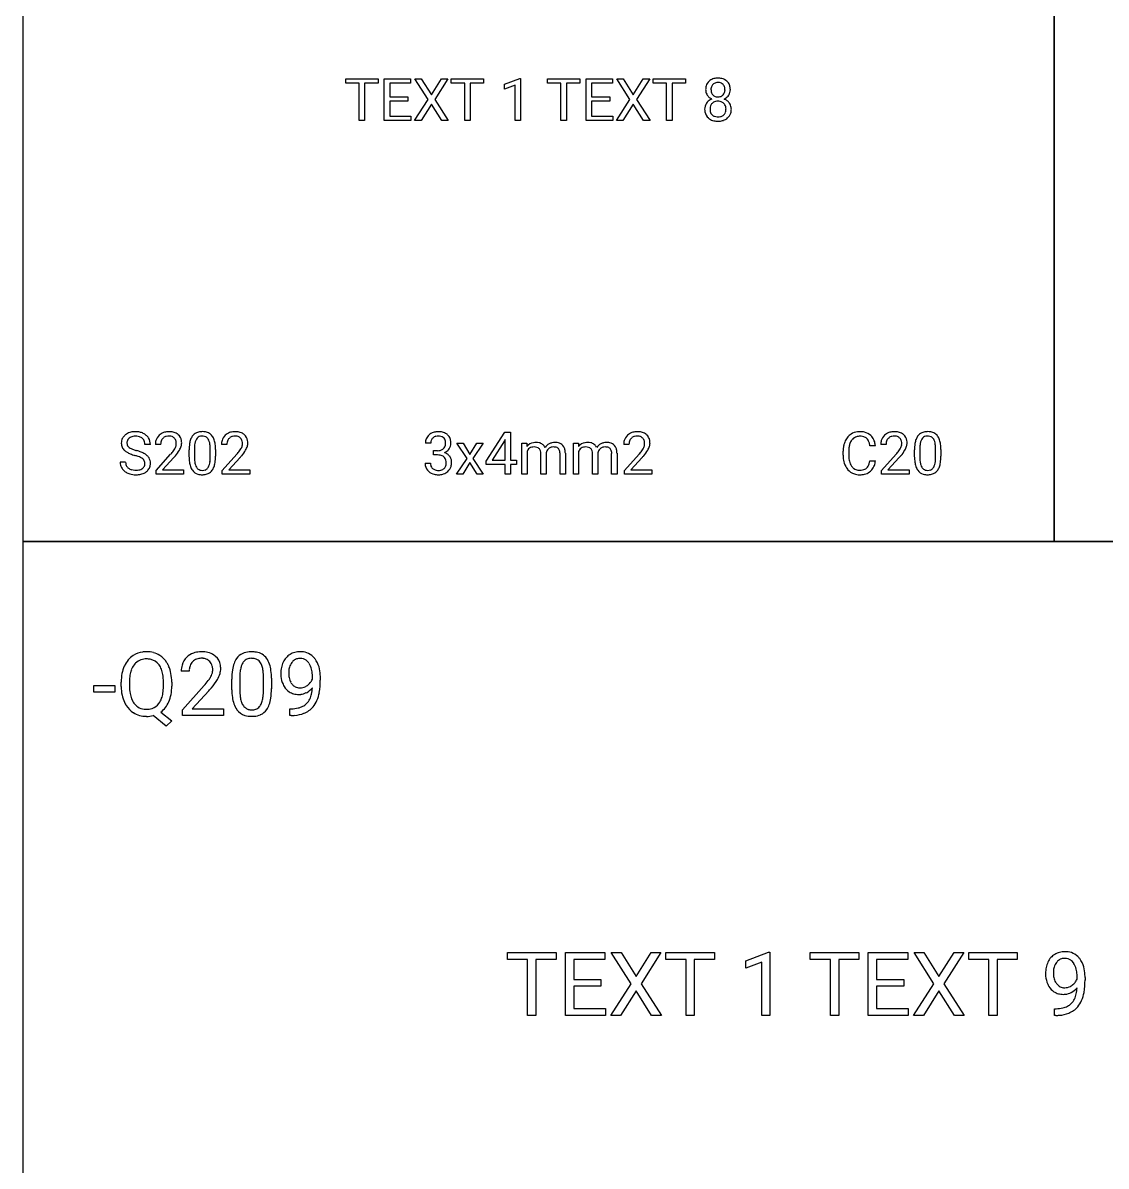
# Model space of a CAD drawing. Header units: metres. Extents: x 0 to 1062, y -1350 to 150.
# Drawn here: x 0 to 183.8, y -1156 to -962 of the extents above; entities that cross this region are included whole.
import ezdxf

# ---------------------------------------------------------------- set-up
doc = ezdxf.new("R2010")
doc.units = ezdxf.units.M

msp = doc.modelspace()

# ---------------------------------------------------------------- linework, layer by layer
for p, q in [((0, -900), (0, -1050)), ((175, -1050), (175, -900)), ((175, -900), (175, -1050)), ((54.78, -972.22), (54.78, -971.45)), ((54.78, -971.45), (60.27, -971.45)), ((60.27, -971.45), (60.27, -972.22)), ((61.33, -978.55), (61.33, -971.45)), ((61.33, -971.45), (65.8, -971.45)), ((65.8, -971.45), (65.8, -972.22)), ((68.77, -974.97), (66.52, -971.45)), ((66.52, -971.45), (67.62, -971.45)), ((67.62, -971.45), (69.33, -974.17)), ((69.33, -974.17), (71.04, -971.45)), ((72.14, -971.45), (69.89, -974.97)), ((71.04, -971.45), (72.14, -971.45)), ((72.7, -972.22), (72.7, -971.45)), ((72.7, -971.45), (78.19, -971.45)), ((78.19, -971.45), (78.19, -972.22)), ((81.73, -972.38), (84.32, -971.41)), ((84.32, -971.41), (84.46, -971.41)), ((84.46, -971.41), (84.46, -978.55)), ((89.03, -972.22), (89.03, -971.45)), ((89.03, -971.45), (94.53, -971.45)), ((94.53, -971.45), (94.53, -972.22)), ((95.59, -978.55), (95.59, -971.45)), ((95.59, -971.45), (100.05, -971.45)), ((100.05, -971.45), (100.05, -972.22)), ((103.03, -974.97), (100.78, -971.45)), ((100.78, -971.45), (101.87, -971.45)), ((101.87, -971.45), (103.59, -974.17)), ((103.59, -974.17), (105.29, -971.45)), ((106.4, -971.45), (104.15, -974.97)), ((105.29, -971.45), (106.4, -971.45)), ((106.95, -972.22), (106.95, -971.45)), ((106.95, -971.45), (112.45, -971.45)), ((112.45, -971.45), (112.45, -972.22)), ((57.06, -972.22), (54.78, -972.22)), ((57.06, -978.55), (57.06, -972.22)), ((60.27, -972.22), (57.99, -972.22)), ((57.99, -972.22), (57.99, -978.55)), ((65.8, -972.22), (62.27, -972.22)), ((62.27, -972.22), (62.27, -974.5)), ((74.98, -972.22), (72.7, -972.22)), ((74.98, -978.55), (74.98, -972.22)), ((78.19, -972.22), (75.91, -972.22)), ((75.91, -972.22), (75.91, -978.55)), ((81.73, -973.2), (81.73, -972.38)), ((83.55, -972.53), (81.73, -973.2)), ((83.55, -978.55), (83.55, -972.53)), ((91.31, -972.22), (89.03, -972.22)), ((91.31, -978.55), (91.31, -972.22)), ((94.53, -972.22), (92.25, -972.22)), ((92.25, -972.22), (92.25, -978.55)), ((100.05, -972.22), (96.52, -972.22)), ((96.52, -972.22), (96.52, -974.5)), ((109.23, -972.22), (106.95, -972.22)), ((109.23, -978.55), (109.23, -972.22)), ((112.45, -972.22), (110.17, -972.22)), ((110.17, -972.22), (110.17, -978.55)), ((62.27, -974.5), (65.35, -974.5)), ((65.35, -975.27), (62.27, -975.27)), ((62.27, -975.27), (62.27, -977.79)), ((65.35, -974.5), (65.35, -975.27)), ((66.46, -978.55), (68.77, -974.97)), ((69.33, -975.78), (67.57, -978.55)), ((71.08, -978.55), (69.33, -975.78)), ((69.89, -974.97), (72.19, -978.55)), ((96.52, -974.5), (99.6, -974.5)), ((99.6, -975.27), (96.52, -975.27)), ((96.52, -975.27), (96.52, -977.79)), ((99.6, -974.5), (99.6, -975.27)), ((100.72, -978.55), (103.03, -974.97)), ((103.59, -975.78), (101.83, -978.55)), ((105.34, -978.55), (103.59, -975.78)), ((104.15, -974.97), (106.45, -978.55)), ((62.27, -977.79), (65.84, -977.79)), ((65.84, -977.79), (65.84, -978.55)), ((96.52, -977.79), (100.1, -977.79)), ((100.1, -977.79), (100.1, -978.55)), ((57.99, -978.55), (57.06, -978.55)), ((65.84, -978.55), (61.33, -978.55)), ((67.57, -978.55), (66.46, -978.55)), ((72.19, -978.55), (71.08, -978.55)), ((75.91, -978.55), (74.98, -978.55)), ((84.46, -978.55), (83.55, -978.55)), ((92.25, -978.55), (91.31, -978.55)), ((100.1, -978.55), (95.59, -978.55)), ((101.83, -978.55), (100.72, -978.55)), ((106.45, -978.55), (105.34, -978.55)), ((110.17, -978.55), (109.23, -978.55)), ((78.62, -1036.37), (81.8, -1031.45)), ((81.8, -1031.45), (82.76, -1031.45)), ((82.76, -1031.45), (82.76, -1036.17)), ((21.64, -1033.5), (20.7, -1033.5)), ((23.39, -1033.54), (22.49, -1033.54)), ((34.62, -1033.54), (33.72, -1033.54)), ((69.21, -1033.31), (68.31, -1033.31)), ((75.39, -1035.88), (73.66, -1033.27)), ((73.66, -1033.27), (74.7, -1033.27)), ((74.7, -1033.27), (75.86, -1035.2)), ((75.86, -1035.2), (77.03, -1033.27)), ((78.09, -1033.27), (76.36, -1035.88)), ((77.03, -1033.27), (78.09, -1033.27)), ((81.75, -1032.88), (79.64, -1036.17)), ((81.86, -1032.68), (81.75, -1032.88)), ((81.86, -1036.17), (81.86, -1032.68)), ((84.65, -1038.55), (84.65, -1033.27)), ((84.65, -1033.27), (85.51, -1033.27)), ((85.51, -1033.27), (85.53, -1033.86)), ((93.42, -1038.55), (93.42, -1033.27)), ((93.42, -1033.27), (94.27, -1033.27)), ((94.27, -1033.27), (94.3, -1033.86)), ((102.86, -1033.54), (101.96, -1033.54)), ((144.68, -1033.73), (143.74, -1033.73)), ((146.49, -1033.54), (145.59, -1033.54)), ((22.62, -1037.91), (25.08, -1035.17)), ((25.62, -1035.75), (23.71, -1037.82)), ((28.21, -1035.64), (28.21, -1034.44)), ((29.11, -1034.22), (29.11, -1035.66)), ((31.79, -1035.77), (31.79, -1034.29)), ((32.7, -1034.35), (32.7, -1035.52)), ((33.85, -1037.91), (36.31, -1035.17)), ((36.85, -1035.75), (34.94, -1037.82)), ((69.69, -1034.56), (70.37, -1034.56)), ((69.69, -1035.3), (69.69, -1034.56)), ((70.37, -1035.3), (69.69, -1035.3)), ((73.6, -1038.55), (75.39, -1035.88)), ((76.36, -1035.88), (78.14, -1038.55)), ((85.56, -1034.7), (85.56, -1038.55)), ((87.9, -1038.55), (87.9, -1035.09)), ((88.81, -1035.05), (88.81, -1038.55)), ((91.16, -1038.55), (91.16, -1035.07)), ((92.06, -1035.01), (92.06, -1038.55)), ((94.32, -1034.7), (94.32, -1038.55)), ((96.67, -1038.55), (96.67, -1035.09)), ((97.57, -1035.05), (97.57, -1038.55)), ((99.92, -1038.55), (99.92, -1035.07)), ((100.83, -1035.01), (100.83, -1038.55)), ((102.09, -1037.91), (104.56, -1035.17)), ((105.09, -1035.75), (103.18, -1037.82)), ((139.2, -1035.33), (139.2, -1034.65)), ((140.15, -1034.67), (140.15, -1035.36)), ((145.72, -1037.91), (148.18, -1035.17)), ((148.72, -1035.75), (146.81, -1037.82)), ((151.31, -1035.64), (151.31, -1034.44)), ((152.21, -1034.22), (152.21, -1035.66)), ((154.89, -1035.77), (154.89, -1034.29)), ((155.8, -1034.35), (155.8, -1035.52)), ((16.49, -1036.49), (17.43, -1036.49)), ((22.62, -1038.55), (22.62, -1037.91)), ((23.71, -1037.82), (27.28, -1037.82)), ((27.28, -1037.82), (27.28, -1038.55)), ((33.85, -1038.55), (33.85, -1037.91)), ((34.94, -1037.82), (38.51, -1037.82)), ((38.51, -1037.82), (38.51, -1038.55)), ((68.25, -1036.68), (69.16, -1036.68)), ((75.87, -1036.58), (74.65, -1038.55)), ((77.09, -1038.55), (75.87, -1036.58)), ((78.62, -1036.9), (78.62, -1036.37)), ((81.86, -1036.9), (78.62, -1036.9)), ((79.64, -1036.17), (81.86, -1036.17)), ((81.86, -1038.55), (81.86, -1036.9)), ((82.76, -1036.17), (83.75, -1036.17)), ((83.75, -1036.9), (82.76, -1036.9)), ((82.76, -1036.9), (82.76, -1038.55)), ((83.75, -1036.17), (83.75, -1036.9)), ((102.09, -1038.55), (102.09, -1037.91)), ((103.18, -1037.82), (106.75, -1037.82)), ((106.75, -1037.82), (106.75, -1038.55)), ((143.74, -1036.3), (144.68, -1036.3)), ((145.72, -1038.55), (145.72, -1037.91)), ((146.81, -1037.82), (150.38, -1037.82)), ((150.38, -1037.82), (150.38, -1038.55)), ((27.28, -1038.55), (22.62, -1038.55)), ((38.51, -1038.55), (33.85, -1038.55)), ((74.65, -1038.55), (73.6, -1038.55)), ((78.14, -1038.55), (77.09, -1038.55)), ((82.76, -1038.55), (81.86, -1038.55)), ((85.56, -1038.55), (84.65, -1038.55)), ((88.81, -1038.55), (87.9, -1038.55)), ((92.06, -1038.55), (91.16, -1038.55)), ((94.32, -1038.55), (93.42, -1038.55)), ((97.57, -1038.55), (96.67, -1038.55)), ((100.83, -1038.55), (99.92, -1038.55)), ((106.75, -1038.55), (102.09, -1038.55)), ((150.38, -1038.55), (145.72, -1038.55)), ((0, -1050), (175, -1050)), ((262.5, -1050), (0, -1050)), ((0, -1050), (0, -1200)), ((175, -1050), (437.5, -1050)), ((28.23, -1071.98), (26.88, -1071.98)), ((49.13, -1073.37), (49.13, -1072.82)), ((12.02, -1075.53), (12.02, -1074.42)), ((12.02, -1074.42), (15.59, -1074.42)), ((15.59, -1074.42), (15.59, -1075.53)), ((16.68, -1074.61), (16.68, -1073.84)), ((18.09, -1073.73), (18.09, -1074.52)), ((23.86, -1074.62), (23.86, -1073.83)), ((25.27, -1073.84), (25.27, -1074.52)), ((27.08, -1078.53), (30.77, -1074.43)), ((35.46, -1075.14), (35.46, -1073.33)), ((36.82, -1073), (36.82, -1075.17)), ((40.84, -1075.32), (40.84, -1073.1)), ((42.19, -1073.2), (42.19, -1074.96)), ((50.48, -1073.1), (50.48, -1073.5)), ((15.59, -1075.53), (12.02, -1075.53)), ((31.57, -1075.3), (28.72, -1078.4)), ((27.08, -1079.5), (27.08, -1078.53)), ((28.72, -1078.4), (34.07, -1078.4)), ((34.07, -1078.4), (34.07, -1079.5)), ((45.28, -1079.51), (45.28, -1078.37)), ((45.28, -1078.37), (45.56, -1078.37)), ((24.34, -1081.31), (22.09, -1079.52)), ((23.4, -1078.93), (25.3, -1080.42)), ((25.3, -1080.42), (24.34, -1081.31)), ((34.07, -1079.5), (27.08, -1079.5)), ((45.54, -1079.51), (45.28, -1079.51)), ((82.24, -1120.89), (82.24, -1119.74)), ((82.24, -1119.74), (90.49, -1119.74)), ((85.66, -1120.89), (82.24, -1120.89)), ((85.66, -1130.4), (85.66, -1120.89)), ((90.49, -1120.89), (87.06, -1120.89)), ((87.06, -1120.89), (87.06, -1130.4)), ((90.49, -1119.74), (90.49, -1120.89)), ((92.07, -1130.4), (92.07, -1119.74)), ((92.07, -1119.74), (98.77, -1119.74)), ((98.77, -1120.89), (93.48, -1120.89)), ((93.48, -1120.89), (93.48, -1124.32)), ((98.77, -1119.74), (98.77, -1120.89)), ((103.23, -1125.03), (99.86, -1119.74)), ((99.86, -1119.74), (101.51, -1119.74)), ((101.51, -1119.74), (104.08, -1123.82)), ((104.08, -1123.82), (106.63, -1119.74)), ((108.29, -1119.74), (104.92, -1125.03)), ((106.63, -1119.74), (108.29, -1119.74)), ((109.12, -1120.89), (109.12, -1119.74)), ((109.12, -1119.74), (117.37, -1119.74)), ((112.54, -1120.89), (109.12, -1120.89)), ((112.54, -1130.4), (112.54, -1120.89)), ((117.37, -1120.89), (113.94, -1120.89)), ((113.94, -1120.89), (113.94, -1130.4)), ((117.37, -1119.74), (117.37, -1120.89)), ((122.67, -1121.14), (126.55, -1119.69)), ((122.67, -1122.37), (122.67, -1121.14)), ((125.41, -1121.37), (122.67, -1122.37)), ((125.41, -1130.4), (125.41, -1121.37)), ((126.55, -1119.69), (126.77, -1119.69)), ((126.77, -1119.69), (126.77, -1130.4)), ((133.63, -1120.89), (133.63, -1119.74)), ((133.63, -1119.74), (141.88, -1119.74)), ((137.05, -1120.89), (133.63, -1120.89)), ((137.05, -1130.4), (137.05, -1120.89)), ((141.88, -1120.89), (138.45, -1120.89)), ((138.45, -1120.89), (138.45, -1130.4)), ((141.88, -1119.74), (141.88, -1120.89)), ((143.46, -1130.4), (143.46, -1119.74)), ((143.46, -1119.74), (150.16, -1119.74)), ((150.16, -1120.89), (144.87, -1120.89)), ((144.87, -1120.89), (144.87, -1124.32)), ((150.16, -1119.74), (150.16, -1120.89)), ((154.62, -1125.03), (151.24, -1119.74)), ((151.24, -1119.74), (152.89, -1119.74)), ((152.89, -1119.74), (155.46, -1123.82)), ((155.46, -1123.82), (158.02, -1119.74)), ((159.68, -1119.74), (156.31, -1125.03)), ((158.02, -1119.74), (159.68, -1119.74)), ((160.51, -1120.89), (160.51, -1119.74)), ((160.51, -1119.74), (168.76, -1119.74)), ((163.93, -1120.89), (160.51, -1120.89)), ((163.93, -1130.4), (163.93, -1120.89)), ((168.76, -1120.89), (165.33, -1120.89)), ((165.33, -1120.89), (165.33, -1130.4)), ((168.76, -1119.74), (168.76, -1120.89)), ((93.48, -1124.32), (98.1, -1124.32)), ((98.1, -1124.32), (98.1, -1125.47)), ((99.78, -1130.4), (103.23, -1125.03)), ((104.92, -1125.03), (108.37, -1130.4)), ((144.87, -1124.32), (149.49, -1124.32)), ((149.49, -1124.32), (149.49, -1125.47)), ((151.16, -1130.4), (154.62, -1125.03)), ((156.31, -1125.03), (159.76, -1130.4)), ((178.9, -1124.26), (178.9, -1123.72)), ((180.26, -1124), (180.26, -1124.4)), ((98.1, -1125.47), (93.48, -1125.47)), ((93.48, -1125.47), (93.48, -1129.25)), ((104.08, -1126.24), (101.44, -1130.4)), ((106.7, -1130.4), (104.08, -1126.24)), ((149.49, -1125.47), (144.87, -1125.47)), ((144.87, -1125.47), (144.87, -1129.25)), ((155.46, -1126.24), (152.83, -1130.4)), ((158.09, -1130.4), (155.46, -1126.24)), ((87.06, -1130.4), (85.66, -1130.4)), ((98.85, -1130.4), (92.07, -1130.4)), ((93.48, -1129.25), (98.85, -1129.25)), ((98.85, -1129.25), (98.85, -1130.4)), ((101.44, -1130.4), (99.78, -1130.4)), ((108.37, -1130.4), (106.7, -1130.4)), ((113.94, -1130.4), (112.54, -1130.4)), ((126.77, -1130.4), (125.41, -1130.4)), ((138.45, -1130.4), (137.05, -1130.4)), ((150.23, -1130.4), (143.46, -1130.4)), ((144.87, -1129.25), (150.23, -1129.25)), ((150.23, -1129.25), (150.23, -1130.4)), ((152.83, -1130.4), (151.16, -1130.4)), ((159.76, -1130.4), (158.09, -1130.4)), ((165.33, -1130.4), (163.93, -1130.4)), ((175.05, -1130.41), (175.05, -1129.27)), ((175.05, -1129.27), (175.33, -1129.27)), ((175.31, -1130.41), (175.05, -1130.41))]:
    msp.add_line(p, q)
for centre, radius, start, end in [((117.59, -973.13), 1.7, 132.2456, 164.5091), ((117.73, -973.28), 1.9, 108.8611, 132.4173), ((117.89, -973.78), 2.43, 93.7702, 108.744), ((117.96, -974.48), 3.14, 89.9506, 94.1551), ((117.98, -974.07), 2.72, 76.5948, 90.4404), ((118.17, -973.32), 1.95, 47.8368, 76.7776), ((118.35, -973.13), 1.69, 22.0412, 47.9277), ((118.13, -973.28), 2.26, 164.6187, 180.5293), ((117.76, -973.3), 1.89, 179.9083, 187.7108), ((117.51, -973.34), 1.63, -172.4543, -146.5511), ((118.57, -973.31), 1.8, 175.6672, 180.0554), ((118.26, -973.33), 1.48, 179.5411, 194.2595), ((118.14, -973.27), 1.37, 160.266, 176.1052), ((117.89, -973.42), 1.11, -165.7641, -135.8223), ((117.85, -973.17), 1.06, 135.0044, 160.0998), ((117.87, -973.18), 1.08, 104.7942, 135.1499), ((117.95, -973.5), 1.41, 89.5353, 104.7191), ((117.97, -973.48), 1.39, 79.9357, 90.198), ((118.02, -973.21), 1.11, 44.1669, 80.1737), ((118.02, -973.23), 1.13, 14.835, 44.7757), ((118.05, -973.43), 1.09, -44.2661, -20.183), ((117.83, -973.35), 1.32, -19.9437, -4.0681), ((117.71, -973.3), 1.44, -0.4472, 14.7229), ((117.47, -973.32), 1.69, -4.4454, 0.0517), ((118.45, -973.35), 1.6, -34.1918, -16.5208), ((118.05, -973.23), 2, 4.3629, 21.6606), ((118.3, -973.31), 1.76, -16.2341, 0.344), ((117.47, -973.3), 2.59, -0.0599, 4.7919), ((117.51, -976.62), 1.81, 145.6796, 180.626), ((117.59, -976.66), 1.9, 120.4289, 145.7869), ((117.65, -973.25), 1.8, -146.6751, -130.9799), ((117.76, -973.11), 1.98, -130.7825, -116.0625), ((117.78, -976.96), 2.25, 113.1666, 120.6787), ((117.83, -976.49), 1.21, 135.0402, 159.44), ((117.83, -976.49), 1.21, 104.508, 135.2358), ((117.85, -973.46), 1.05, -136.0171, -110.9789), ((117.92, -973.26), 1.27, -110.6879, -94.1783), ((117.94, -976.9), 1.63, 89.5157, 104.5248), ((117.96, -972.89), 1.63, -94.5868, -89.9442), ((117.96, -977.12), 1.85, 85.4307, 90.0525), ((117.98, -973.1), 1.43, -90.4969, -75.2402), ((118, -976.73), 1.46, 69.5533, 85.8025), ((118.07, -973.46), 1.06, -75.2254, -44.0598), ((118.07, -976.52), 1.24, 45.0008, 69.2618), ((118.08, -976.52), 1.23, 15.2119, 45.4524), ((118.08, -972.98), 2.14, -63.9762, -56.9832), ((118.16, -976.92), 2.19, 51.8716, 67.0503), ((118.24, -973.2), 1.86, -57.1554, -34.0896), ((118.31, -976.72), 1.95, 35.2355, 51.6538), ((118.49, -976.6), 1.73, 8.2707, 35.535), ((118.07, -976.65), 2.37, 179.7613, 190.3598), ((117.5, -976.77), 1.78, -170.0931, -131.2808), ((118.06, -976.57), 1.45, 159.708, 175.8648), ((118.46, -976.61), 1.85, 175.4804, 180.0531), ((118.24, -976.63), 1.63, 179.4727, 194.3057), ((117.75, -976.76), 1.13, -165.8786, -134.144), ((117.76, -976.74), 1.15, -133.786, -108.6435), ((117.91, -976.3), 1.61, -108.6346, -93.5767), ((118.12, -976.66), 1.24, -76.7857, -54.3356), ((118.17, -976.75), 1.13, -53.9016, -45.9701), ((118.18, -976.76), 1.12, -46.0663, -20.6058), ((117.91, -976.66), 1.41, -20.3722, -4.0391), ((117.77, -976.6), 1.56, -0.4519, 15.0356), ((117.47, -976.62), 1.85, -4.4797, 0.0572), ((118.45, -976.78), 1.75, -49.1495, -16.4326), ((118, -976.66), 2.23, -16.1308, 0.5345), ((118.29, -976.63), 1.94, -0.0949, 8.3013), ((117.64, -976.62), 1.99, -131.6572, -124.2259), ((117.73, -976.46), 2.17, -123.8524, -102.7646), ((117.94, -975.56), 3.09, -102.8363, -89.5528), ((117.96, -975.74), 2.18, -94.0443, -89.9452), ((117.98, -976.08), 1.83, -90.5058, -76.6922), ((117.97, -975.14), 3.51, -90.0474, -86.0021), ((118.04, -975.94), 2.71, -86.3814, -71.9456), ((118.24, -976.54), 2.07, -71.8887, -48.8307), ((18.46, -1033.29), 1.76, 134.4983, 153.9113), ((18.75, -1033.57), 2.16, 129.2258, 134.8483), ((18.83, -1033.68), 2.29, 107.0797, 129.0888), ((19.05, -1034.39), 3.04, 93.4374, 107.0831), ((18.96, -1033.76), 1.62, 100.8318, 113.111), ((19.11, -1034.58), 2.46, 89.5629, 100.7169), ((19.13, -1035.27), 3.92, 89.9563, 93.7926), ((19.15, -1034.61), 3.26, 78.0399, 90.2891), ((19.13, -1034.9), 2.78, 86.3129, 90.0517), ((19.2, -1034.14), 2.02, 72.8628, 86.7842), ((19.27, -1034.01), 2.65, 63.8577, 77.9436), ((19.42, -1033.72), 2.32, 48.953, 64.0482), ((19.6, -1033.5), 2.04, 32.2818, 48.739), ((24.47, -1033.38), 1.97, 133.4629, 164.4994), ((24.54, -1033.44), 2.06, 109.3993, 133.7311), ((24.73, -1033.99), 2.64, 93.838, 109.2571), ((24.64, -1033.36), 1.26, 103.7449, 127.1517), ((24.79, -1033.96), 1.87, 89.4583, 103.8184), ((24.81, -1034.79), 3.44, 89.9476, 94.2489), ((24.83, -1034.36), 3.01, 77.3427, 90.4709), ((24.81, -1033.73), 1.64, 85.2826, 90.0571), ((24.85, -1033.38), 1.28, 68.7646, 85.6884), ((25.05, -1033.4), 2.03, 56.0713, 77.4694), ((25.17, -1033.21), 1.81, 47.9297, 55.6151), ((25.25, -1033.13), 1.69, 9.7854, 48.2551), ((30.68, -1033.45), 2.35, 145.1146, 160.3691), ((30.13, -1033.08), 1.69, 113.9045, 144.8711), ((30.34, -1033.59), 2.24, 94.2783, 113.4357), ((30.34, -1033.17), 1.07, 101.6851, 125.0627), ((30.44, -1033.61), 1.52, 89.6223, 101.9167), ((30.44, -1034.53), 3.19, 89.919, 94.9543), ((30.47, -1034.3), 2.96, 79.8808, 90.3219), ((30.45, -1033.77), 1.68, 84.3403, 90.0926), ((30.51, -1033.3), 1.21, 63.4356, 85.0199), ((30.65, -1033.34), 1.98, 59.7342, 80.2344), ((30.79, -1033.07), 1.67, 36.1874, 59.1551), ((30.21, -1033.46), 2.37, 17.6061, 35.6109), ((35.7, -1033.38), 1.97, 133.4629, 164.4994), ((35.77, -1033.44), 2.06, 109.3993, 133.7311), ((35.96, -1033.99), 2.64, 93.838, 109.2571), ((35.88, -1033.36), 1.26, 103.7449, 127.1517), ((36.02, -1033.96), 1.87, 89.4583, 103.8184), ((36.04, -1034.79), 3.44, 89.9476, 94.2489), ((36.06, -1034.36), 3.01, 77.3427, 90.4709), ((36.04, -1033.73), 1.64, 85.2826, 90.0571), ((36.08, -1033.38), 1.28, 68.7646, 85.6884), ((36.28, -1033.4), 2.03, 56.0713, 77.4694), ((36.4, -1033.21), 1.81, 47.9297, 55.6151), ((36.48, -1033.13), 1.69, 9.7854, 48.2551), ((70.16, -1033.3), 1.86, 131.5241, 155.8625), ((70.32, -1033.44), 2.07, 109.4923, 132.2591), ((70.36, -1033.26), 1.16, 103.4748, 133.5694), ((70.44, -1033.8), 2.44, 94.0186, 109.2749), ((70.48, -1033.75), 1.66, 89.5225, 103.6892), ((70.5, -1034.39), 3.04, 89.9538, 94.3439), ((70.52, -1034.36), 3.01, 77.1833, 90.4936), ((70.5, -1034.28), 2.19, 84.9801, 90.1027), ((70.6, -1033.48), 1.38, 64.9824, 85.9768), ((70.75, -1033.37), 1.99, 55.4019, 77.3239), ((70.87, -1033.17), 1.77, 47.0236, 54.9155), ((70.93, -1033.12), 1.69, 20.8442, 47.0924), ((103.95, -1033.38), 1.97, 133.4629, 164.4994), ((104.01, -1033.44), 2.06, 109.3993, 133.7311), ((104.2, -1033.99), 2.64, 93.838, 109.2571), ((104.12, -1033.36), 1.26, 103.7449, 127.1517), ((104.26, -1033.96), 1.87, 89.4583, 103.8184), ((104.28, -1034.79), 3.44, 89.9476, 94.2489), ((104.31, -1034.36), 3.01, 77.3427, 90.4709), ((104.28, -1033.73), 1.64, 85.2826, 90.0571), ((104.32, -1033.38), 1.28, 68.7646, 85.6884), ((104.53, -1033.4), 2.03, 56.0713, 77.4694), ((104.64, -1033.21), 1.81, 47.9297, 55.6151), ((104.72, -1033.13), 1.69, 9.7854, 48.2551), ((141.88, -1033.89), 2.51, 121.7667, 139.0646), ((141.96, -1034.03), 2.67, 96.6493, 121.5873), ((142.04, -1034.08), 1.96, 89.3931, 107.7585), ((142.06, -1034.68), 3.33, 89.9018, 97.0512), ((142.09, -1034.64), 3.29, 76.6395, 90.4587), ((142.07, -1034.71), 2.59, 86.1178, 90.0533), ((142.13, -1034.02), 1.9, 72.0488, 86.5864), ((142.33, -1033.67), 2.29, 47.4839, 76.8845), ((142.3, -1033.69), 2.33, 24.154, 47.158), ((147.57, -1033.38), 1.97, 133.4629, 164.4994), ((147.64, -1033.44), 2.06, 109.3993, 133.7311), ((147.83, -1033.99), 2.64, 93.838, 109.2571), ((147.75, -1033.36), 1.26, 103.7449, 127.1517), ((147.89, -1033.96), 1.87, 89.4583, 103.8184), ((147.91, -1034.79), 3.44, 89.9476, 94.2489), ((147.93, -1034.36), 3.01, 77.3427, 90.4709), ((147.91, -1033.73), 1.64, 85.2826, 90.0571), ((147.95, -1033.38), 1.28, 68.7646, 85.6884), ((148.16, -1033.4), 2.03, 56.0713, 77.4694), ((148.27, -1033.21), 1.81, 47.9297, 55.6151), ((148.35, -1033.13), 1.69, 9.7854, 48.2551), ((153.78, -1033.45), 2.35, 145.1146, 160.3691), ((153.23, -1033.08), 1.69, 113.9045, 144.8711), ((153.44, -1033.59), 2.24, 94.2783, 113.4357), ((153.44, -1033.17), 1.07, 101.6851, 125.0627), ((153.54, -1033.61), 1.52, 89.6223, 101.9167), ((153.55, -1034.53), 3.19, 89.919, 94.9543), ((153.57, -1034.3), 2.96, 79.8808, 90.3219), ((153.55, -1033.77), 1.68, 84.3403, 90.0926), ((153.61, -1033.3), 1.21, 63.4356, 85.0199), ((153.75, -1033.34), 1.98, 59.7342, 80.2344), ((153.89, -1033.07), 1.67, 36.1874, 59.1551), ((153.31, -1033.46), 2.37, 17.6061, 35.6109), ((18.45, -1033.26), 1.74, 154.6149, 180.7042), ((18.39, -1033.3), 1.68, 179.3743, 203.3637), ((18.39, -1033.28), 1.69, -155.7992, -131.9621), ((18.96, -1033.27), 1.3, 168.9033, 180.2772), ((18.54, -1033.28), 0.878, 179.3637, 220.2148), ((18.64, -1033.2), 0.974, 127.4939, 169.2564), ((18.76, -1033.11), 1.16, -140.1148, -128.9012), ((19.2, -1032.52), 1.89, -128.2105, -115.7328), ((18.81, -1033.39), 1.23, 113.1895, 127.9561), ((19.4, -1033.49), 1.33, 48.5279, 73.0391), ((19.5, -1033.37), 1.18, 15.3825, 48.2092), ((19.08, -1033.49), 1.62, -0.5529, 15.3362), ((19.64, -1033.49), 2, -0.3493, 32.613), ((24.99, -1033.52), 2.51, 164.6898, 180.4794), ((25.1, -1033.48), 1.71, 161.2165, 176.3918), ((25.69, -1033.54), 2.31, 175.9224, 180.0552), ((24.65, -1033.33), 1.23, 135.9423, 161.1924), ((24.6, -1033.29), 1.16, 127.5802, 135.7627), ((24.92, -1033.19), 1.09, 43.1432, 68.4156), ((24.85, -1033.27), 1.19, 14.3635, 43.5045), ((24.33, -1033.34), 1.72, -28.5611, -7.5167), ((24.51, -1033.35), 1.53, -0.4249, 14.3017), ((24.41, -1033.36), 1.63, -7.2295, 0.0186), ((23.77, -1032.86), 3.24, -29.9823, -16.869), ((24.98, -1033.23), 1.97, -16.7689, -0.5227), ((24.7, -1033.24), 2.25, -0.2347, 10.2587), ((34.94, -1034.39), 6.73, 171.3605, 180.4314), ((32.06, -1033.95), 3.82, 160.3049, 171.3303), ((34.97, -1034.25), 5.86, 173.626, 179.7295), ((32.56, -1033.97), 3.43, 165.0175, 173.7342), ((31.04, -1033.55), 1.85, 149.6234, 165.4259), ((30.35, -1033.15), 1.06, 125.8471, 149.3151), ((30.57, -1033.15), 1.05, 30.7009, 62.4934), ((30.01, -1033.48), 1.7, 16.4173, 30.7965), ((28.63, -1033.9), 3.14, 7.0754, 16.6026), ((25.85, -1034.25), 5.94, -0.3813, 7.0913), ((28.58, -1034.01), 4.09, 7.5233, 17.9382), ((25.84, -1034.38), 6.86, 0.2523, 7.6309), ((36.22, -1033.52), 2.51, 164.6898, 180.4794), ((36.33, -1033.48), 1.71, 161.2165, 176.3918), ((36.93, -1033.54), 2.31, 175.9224, 180.0552), ((35.88, -1033.33), 1.23, 135.9423, 161.1924), ((35.83, -1033.29), 1.16, 127.5802, 135.7627), ((36.15, -1033.19), 1.09, 43.1432, 68.4156), ((36.08, -1033.27), 1.19, 14.3635, 43.5045), ((35.56, -1033.34), 1.72, -28.5611, -7.5167), ((35.75, -1033.35), 1.53, -0.4249, 14.3017), ((35.64, -1033.36), 1.63, -7.2295, 0.0186), ((35, -1032.86), 3.24, -29.9823, -16.869), ((36.22, -1033.23), 1.97, -16.7689, -0.5227), ((35.93, -1033.24), 2.25, -0.2347, 10.2587), ((70.21, -1033.29), 1.9, 156.7254, 180.6895), ((70.84, -1033.31), 1.62, 175.3005, 180.056), ((70.49, -1033.27), 1.27, 158.8914, 175.6954), ((70.31, -1033.21), 1.08, 133.5328, 158.5491), ((70.77, -1033.06), 0.93, 16.7478, 64.0965), ((70.67, -1033.43), 1.06, -48.425, -9.5404), ((70.01, -1033.31), 1.74, -1.0476, 17.2451), ((70.28, -1033.35), 1.46, -10.1534, 0.2425), ((70.91, -1033.25), 1.76, -35.1102, -18.9028), ((70.47, -1033.28), 2.17, 4.0223, 20.6137), ((71.22, -1033.36), 1.43, -18.6386, -0.0375), ((69.75, -1033.36), 2.9, -0.0603, 4.499), ((86.97, -1035.05), 1.87, 100.3147, 140.1566), ((86.62, -1035.08), 1.12, 103.2507, 145.2633), ((86.76, -1035.61), 1.67, 89.4977, 103.6889), ((87.09, -1035.64), 2.46, 89.7492, 100.6868), ((86.8, -1035.51), 1.57, 73.6234, 90.9303), ((87.12, -1035.47), 2.29, 77.6386, 90.4719), ((86.98, -1034.88), 0.909, 48.5718, 73.4638), ((87.3, -1034.66), 1.47, 52.0491, 78.0346), ((87.31, -1034.61), 1.43, 24.4324, 50.9273), ((90.25, -1035.17), 2, 118.576, 145.1954), ((89.95, -1035.07), 1.12, 104.1018, 132.2478), ((90.15, -1034.97), 1.78, 102.9387, 118.8207), ((90.02, -1035.36), 1.42, 89.609, 104.0282), ((90.28, -1035.52), 2.35, 89.6091, 102.8285), ((90.04, -1035.96), 2.02, 80.5344, 90.4335), ((90.34, -1035.47), 2.3, 71.7698, 91.0655), ((90.19, -1035.12), 1.17, 66.4323, 80.6559), ((90.36, -1034.73), 0.736, 43.25, 66.571), ((90.63, -1034.57), 1.34, 30.0284, 71.7493), ((90.24, -1034.78), 1.79, 12.5337, 29.6219), ((95.73, -1035.05), 1.87, 100.3147, 140.1566), ((95.38, -1035.08), 1.12, 103.2507, 145.2633), ((95.52, -1035.61), 1.67, 89.4977, 103.6889), ((95.85, -1035.64), 2.46, 89.7492, 100.6868), ((95.56, -1035.51), 1.57, 73.6234, 90.9303), ((95.88, -1035.47), 2.29, 77.6386, 90.4719), ((95.75, -1034.88), 0.909, 48.5718, 73.4638), ((96.07, -1034.66), 1.47, 52.0491, 78.0346), ((96.07, -1034.61), 1.43, 24.4324, 50.9273), ((99.02, -1035.17), 2, 118.576, 145.1954), ((98.71, -1035.07), 1.12, 104.1018, 132.2478), ((98.92, -1034.97), 1.78, 102.9387, 118.8207), ((98.78, -1035.36), 1.42, 89.609, 104.0282), ((99.04, -1035.52), 2.35, 89.6091, 102.8285), ((98.81, -1035.96), 2.02, 80.5344, 90.4335), ((99.1, -1035.47), 2.3, 71.7698, 91.0655), ((98.95, -1035.12), 1.17, 66.4323, 80.6559), ((99.13, -1034.73), 0.736, 43.25, 66.571), ((99.4, -1034.57), 1.34, 30.0284, 71.7493), ((99.01, -1034.78), 1.79, 12.5337, 29.6219), ((104.47, -1033.52), 2.51, 164.6898, 180.4794), ((105.17, -1033.54), 2.31, 175.9224, 180.0552), ((104.57, -1033.48), 1.71, 161.2165, 176.3918), ((104.12, -1033.33), 1.23, 135.9423, 161.1924), ((104.07, -1033.29), 1.16, 127.5802, 135.7627), ((104.39, -1033.19), 1.09, 43.1432, 68.4156), ((104.32, -1033.27), 1.19, 14.3635, 43.5045), ((103.8, -1033.34), 1.72, -28.5611, -7.5167), ((103.99, -1033.35), 1.53, -0.4249, 14.3017), ((103.89, -1033.36), 1.63, -7.2295, 0.0186), ((103.24, -1032.86), 3.24, -29.9823, -16.869), ((104.46, -1033.23), 1.97, -16.7689, -0.5227), ((104.17, -1033.24), 2.25, -0.2347, 10.2587), ((143.88, -1034.62), 4.68, 168.8306, 180.3136), ((142.79, -1034.41), 3.56, 155.0047, 168.7728), ((142.16, -1034.11), 2.87, 139.314, 155.1464), ((144.89, -1034.65), 4.75, 171.6853, 180.2985), ((143.29, -1034.41), 3.12, 160.3481, 171.7377), ((142.37, -1034.08), 2.15, 142.8957, 160.4662), ((142.11, -1033.89), 1.83, 134.5514, 142.5571), ((141.94, -1033.72), 1.59, 108.188, 134.6933), ((142.31, -1033.47), 1.32, 47.285, 72.1221), ((142.3, -1033.46), 1.32, 30.7096, 46.5795), ((141.78, -1033.76), 1.92, 18.3444, 30.674), ((140.58, -1034.16), 3.19, 7.7032, 18.2643), ((141.71, -1033.95), 2.97, 9.4399, 24.0598), ((140.88, -1034.11), 3.82, 5.6881, 9.8085), ((148.09, -1033.52), 2.51, 164.6898, 180.4794), ((148.8, -1033.54), 2.31, 175.9224, 180.0552), ((148.2, -1033.48), 1.71, 161.2165, 176.3918), ((147.75, -1033.33), 1.23, 135.9423, 161.1924), ((147.7, -1033.29), 1.16, 127.5802, 135.7627), ((148.02, -1033.19), 1.09, 43.1432, 68.4156), ((147.95, -1033.27), 1.19, 14.3635, 43.5045), ((147.43, -1033.34), 1.72, -28.5611, -7.5167), ((147.62, -1033.35), 1.53, -0.4249, 14.3017), ((147.51, -1033.36), 1.63, -7.2295, 0.0186), ((146.87, -1032.86), 3.24, -29.9823, -16.869), ((148.09, -1033.23), 1.97, -16.7689, -0.5227), ((147.8, -1033.24), 2.25, -0.2347, 10.2587), ((158.04, -1034.39), 6.73, 171.3605, 180.4314), ((155.16, -1033.95), 3.82, 160.3049, 171.3303), ((158.07, -1034.25), 5.86, 173.626, 179.7295), ((155.66, -1033.97), 3.43, 165.0175, 173.7342), ((154.14, -1033.55), 1.85, 149.6234, 165.4259), ((153.45, -1033.15), 1.06, 125.8471, 149.3151), ((153.67, -1033.15), 1.05, 30.7009, 62.4934), ((153.11, -1033.48), 1.7, 16.4173, 30.7965), ((151.73, -1033.9), 3.14, 7.0754, 16.6026), ((148.95, -1034.25), 5.94, -0.3813, 7.0913), ((151.68, -1034.01), 4.09, 7.5233, 17.9382), ((148.94, -1034.38), 6.86, 0.2523, 7.6309), ((18.97, -1032.65), 2.54, -132.1206, -120.6714), ((19.83, -1031.21), 4.21, -120.7747, -112.6121), ((20.97, -1028.47), 7.18, -112.5996, -105.7365), ((20.11, -1030.71), 3.91, -116.1895, -109.7889), ((21.14, -1027.89), 6.92, -109.8885, -105.513), ((16.6, -1043.83), 8.78, 70.3076, 74.0312), ((17.13, -1042.39), 8.13, 68.7232, 74.593), ((18, -1039.94), 4.65, 64.7273, 70.4191), ((19.16, -1037.54), 1.98, 53.2108, 65.2985), ((18.6, -1038.64), 4.1, 59.6526, 68.9169), ((19.8, -1036.67), 0.906, 17.3592, 52.6281), ((19.39, -1037.28), 2.52, 47.0674, 59.4501), ((19.89, -1036.74), 1.79, 31.4338, 47.013), ((20.03, -1036.64), 1.61, 14.177, 30.9944), ((18.23, -1029.07), 9.18, -41.6897, -37.1461), ((22.26, -1032.12), 4.13, -37.1463, -31.3391), ((18.41, -1029.09), 9.81, -42.7398, -40.1353), ((23.74, -1033.04), 2.37, -30.9941, -28.2007), ((21.2, -1031.37), 6.21, -40.6727, -30.0526), ((34.83, -1035.59), 6.62, -179.5379, -172.0299), ((34.96, -1035.7), 5.85, 179.6245, 187.282), ((25.76, -1035.71), 6.03, -6.5767, -0.5013), ((25.79, -1035.57), 6.9, -8.5335, 0.4264), ((29.46, -1029.07), 9.18, -41.6897, -37.1461), ((33.49, -1032.12), 4.13, -37.1463, -31.3391), ((29.64, -1029.09), 9.81, -42.7398, -40.1353), ((34.97, -1033.04), 2.37, -30.9941, -28.2007), ((32.43, -1031.37), 6.21, -40.6727, -30.0526), ((70.36, -1032.54), 2.03, -89.5828, -76.9872), ((70.35, -1037.84), 2.54, 80.1228, 89.5476), ((70.5, -1037), 1.69, 67.7818, 80.1624), ((70.52, -1033.21), 1.34, -77.1573, -56.3541), ((70.68, -1036.56), 1.21, 49.2602, 67.8329), ((70.61, -1033.36), 1.16, -55.8505, -48.2326), ((70.77, -1036.44), 1.06, 14.7964, 48.8337), ((70.75, -1033.02), 2.04, -67.545, -59.8681), ((70.95, -1036.8), 1.98, 56.2745, 72.9348), ((70.89, -1033.25), 1.77, -60.0327, -34.5866), ((71.16, -1036.48), 1.59, 36.7001, 55.9859), ((71.19, -1036.45), 1.55, 16.751, 36.6134), ((70.8, -1036.55), 1.96, -0.5437, 16.4445), ((86.88, -1035.26), 1.44, 145.15, 156.9011), ((86.98, -1034.85), 0.891, 16.9411, 47.2709), ((86.27, -1035.06), 1.63, -1.0348, 16.955), ((90.44, -1035.22), 1.64, 169.6382, 174.0077), ((90.13, -1035.16), 1.32, 154.8037, 169.9564), ((89.95, -1035.07), 1.12, 132.0197, 154.5908), ((90.29, -1034.78), 0.825, 25.3306, 42.396), ((90, -1034.91), 1.14, 11.4675, 25.2189), ((89.29, -1035.05), 1.87, -0.5371, 11.3469), ((89.1, -1035.03), 2.96, 0.3768, 12.5853), ((95.64, -1035.26), 1.44, 145.15, 156.9011), ((95.74, -1034.85), 0.891, 16.9411, 47.2709), ((95.04, -1035.06), 1.63, -1.0348, 16.955), ((99.2, -1035.22), 1.64, 169.6382, 174.0077), ((98.89, -1035.16), 1.32, 154.8037, 169.9564), ((98.71, -1035.07), 1.12, 132.0197, 154.5908), ((99.05, -1034.78), 0.825, 25.3306, 42.396), ((98.77, -1034.91), 1.14, 11.4675, 25.2189), ((98.06, -1035.05), 1.87, -0.5371, 11.3469), ((97.86, -1035.03), 2.96, 0.3768, 12.5853), ((97.7, -1029.07), 9.18, -41.6897, -37.1461), ((101.73, -1032.12), 4.13, -37.1463, -31.3391), ((97.88, -1029.09), 9.81, -42.7398, -40.1353), ((103.22, -1033.04), 2.37, -30.9941, -28.2007), ((100.67, -1031.37), 6.21, -40.6727, -30.0526), ((144.8, -1035.34), 5.6, 179.9536, 183.7306), ((143.44, -1035.45), 4.24, -176.6658, -162.9979), ((144.56, -1035.39), 4.41, 179.6182, 190.0797), ((141.33, -1029.07), 9.18, -41.6897, -37.1461), ((145.36, -1032.12), 4.13, -37.1463, -31.3391), ((141.51, -1029.09), 9.81, -42.7398, -40.1353), ((146.84, -1033.04), 2.37, -30.9941, -28.2007), ((144.3, -1031.37), 6.21, -40.6727, -30.0526), ((157.93, -1035.59), 6.62, -179.5379, -172.0299), ((158.06, -1035.7), 5.85, 179.6245, 187.282), ((148.87, -1035.71), 6.03, -6.5767, -0.5013), ((148.89, -1035.57), 6.9, -8.5335, 0.4264), ((18.57, -1036.5), 2.08, 179.9042, 188.2506), ((18.34, -1036.53), 1.85, -171.8023, -144.5837), ((18.52, -1036.4), 2.07, -144.6855, -127.937), ((18.85, -1036.51), 1.42, 179.4162, 197.6842), ((18.6, -1036.58), 1.16, -161.8862, -135.7528), ((18.73, -1036.46), 1.34, -135.9078, -128.0254), ((18.91, -1036.22), 1.64, -127.6986, -105.7832), ((19.11, -1035.51), 2.37, -105.9356, -93.1072), ((19.18, -1034.74), 3.15, -93.4903, -89.9565), ((19.2, -1035.09), 2.79, -90.442, -79.9751), ((19.38, -1036.12), 1.75, -79.888, -67.9565), ((19.57, -1036.6), 1.24, -67.9159, -52.8879), ((19.73, -1036.79), 0.984, -53.321, -26.0203), ((19.7, -1036.79), 1.01, -25.25, -5.2211), ((19.53, -1036.74), 1.18, -0.6321, 16.9793), ((19.43, -1036.76), 1.28, -5.6341, 0.0704), ((19.79, -1036.59), 1.95, -52.4431, -44.8333), ((20.04, -1036.82), 1.6, -45.1485, -19.0584), ((19.82, -1036.77), 1.83, -18.5069, 0.5515), ((19.62, -1036.73), 2.03, -0.403, 14.0069), ((32.32, -1035.95), 4.09, -172.1182, -161.7654), ((30.81, -1036.46), 2.49, -162.0305, -144.7377), ((30.18, -1036.89), 1.73, -144.2752, -106.3989), ((32.33, -1036.04), 3.19, -172.7199, -163.1688), ((31, -1036.45), 1.8, -163.3154, -149.3269), ((30.44, -1036.77), 1.16, -149.3512, -127.0543), ((30.36, -1036.86), 1.04, -126.4303, -106.4901), ((30.45, -1036.56), 1.35, -106.2029, -89.4379), ((30.48, -1036.58), 1.33, -90.795, -70.9613), ((30.57, -1036.89), 1.02, -70.4139, -40.6172), ((30.43, -1036.76), 1.2, -40.7966, -31.9756), ((29.91, -1036.46), 1.81, -31.1132, -14.8036), ((30.76, -1036.92), 1.69, -65.6916, -34.7171), ((28.32, -1036.02), 3.46, -15.2599, -6.4575), ((30.18, -1036.52), 2.39, -34.534, -19.3947), ((28.75, -1036.02), 3.91, -19.4648, -8.5613), ((70.45, -1036.69), 2.2, 179.7619, 190.8396), ((70, -1036.78), 1.74, -169.3312, -130.1365), ((70.56, -1036.69), 1.4, 179.4882, 195.5731), ((70.25, -1036.77), 1.09, -164.2311, -132.3002), ((70.33, -1036.69), 1.2, -132.487, -108.5724), ((70.45, -1036.32), 1.59, -108.5063, -93.6627), ((70.5, -1035.83), 2.08, -94.0728, -89.9494), ((70.52, -1035.98), 1.94, -90.5457, -77.1922), ((70.66, -1036.61), 1.29, -77.0037, -62.3965), ((70.77, -1036.82), 1.05, -62.2119, -45.4862), ((70.74, -1036.81), 1.08, -45.1232, -18.8574), ((70.28, -1036.65), 1.57, -18.8839, -3.539), ((70.27, -1036.58), 1.58, -0.6035, 14.9827), ((69.69, -1036.59), 2.16, -4.0548, 0.0584), ((70.93, -1036.74), 1.8, -48.3599, -15.8296), ((70.38, -1036.59), 2.37, -15.6572, 0.5353), ((142.3, -1035.81), 3.03, -163.0662, -140.2573), ((141.84, -1036.21), 2.43, -140.6775, -107.6143), ((142.95, -1035.69), 2.77, -170.1907, -152.3426), ((142.41, -1035.95), 2.18, -151.7537, -144.7791), ((141.98, -1036.27), 1.64, -145.3023, -124.6662), ((141.9, -1036.34), 1.54, -123.9109, -96.8662), ((141.98, -1035.88), 2, -97.4046, -89.8797), ((142, -1035.23), 2.66, -90.4811, -78.8824), ((142.18, -1036.16), 1.71, -78.7593, -65.7681), ((142.36, -1036.55), 1.28, -65.6704, -49.9303), ((142.37, -1036.6), 1.24, -49.001, -28.765), ((141.67, -1036.2), 2.04, -29.0168, -16.9362), ((140.35, -1035.79), 3.42, -17.0455, -8.4914), ((142.37, -1036.35), 2.24, -48.8445, -41.436), ((142.25, -1036.26), 2.39, -41.1069, -19.7868), ((141.35, -1035.94), 3.35, -19.8225, -6.2187), ((155.42, -1035.95), 4.09, -172.1182, -161.7654), ((153.91, -1036.46), 2.49, -162.0305, -144.7377), ((153.28, -1036.89), 1.73, -144.2752, -106.3989), ((155.43, -1036.04), 3.19, -172.7199, -163.1688), ((154.1, -1036.45), 1.8, -163.3154, -149.3269), ((153.55, -1036.77), 1.16, -149.3512, -127.0543), ((153.47, -1036.86), 1.04, -126.4303, -106.4901), ((153.55, -1036.56), 1.35, -106.2029, -89.4379), ((153.58, -1036.58), 1.33, -90.795, -70.9613), ((153.67, -1036.89), 1.02, -70.4139, -40.6172), ((153.53, -1036.76), 1.2, -40.7966, -31.9756), ((153.01, -1036.46), 1.81, -31.1132, -14.8036), ((153.86, -1036.92), 1.69, -65.6916, -34.7171), ((151.42, -1036.02), 3.46, -15.2599, -6.4575), ((153.28, -1036.52), 2.39, -34.534, -19.3947), ((151.85, -1036.02), 3.91, -19.4648, -8.5613), ((18.86, -1035.97), 2.62, -127.772, -113.4577), ((19.12, -1035.42), 3.23, -113.867, -107.7182), ((19.16, -1035.24), 3.41, -107.5102, -89.6988), ((19.18, -1034.11), 4.54, -90.0428, -86.571), ((19.27, -1035.24), 3.41, -86.9519, -74.3305), ((19.57, -1036.27), 2.33, -74.5051, -52.7919), ((30.43, -1036.05), 2.61, -106.4234, -89.2619), ((30.46, -1035.53), 3.12, -90.0819, -84.9622), ((30.57, -1036.44), 2.2, -85.6337, -66.2168), ((70.28, -1036.47), 2.16, -130.5569, -102.6389), ((70.48, -1035.62), 3.03, -102.8748, -89.5849), ((70.51, -1035.32), 3.33, -90.0477, -85.8398), ((70.57, -1036.04), 2.61, -86.2036, -71.3288), ((70.74, -1036.54), 2.08, -71.1977, -48.084), ((141.96, -1035.76), 2.89, -107.0629, -89.468), ((141.99, -1034.56), 4.1, -90.0478, -86.0809), ((142.07, -1035.52), 3.13, -86.4743, -72.217), ((142.32, -1036.28), 2.33, -72.2034, -49.0201), ((153.53, -1036.05), 2.61, -106.4234, -89.2619), ((153.56, -1035.53), 3.12, -90.0819, -84.9622), ((153.67, -1036.44), 2.2, -85.6337, -66.2168), ((20.84, -1072.63), 3.92, 97.141, 122.5801), ((20.96, -1073.38), 4.69, 89.9057, 97.4096), ((21, -1073.25), 4.56, 74.9772, 90.3785), ((21.16, -1072.57), 3.85, 57.5271, 74.7509), ((29.96, -1071.83), 3.09, 109.3993, 133.7311), ((30.24, -1072.66), 3.96, 93.838, 109.2571), ((30.36, -1073.86), 5.16, 89.9476, 94.2489), ((30.4, -1073.21), 4.52, 77.3427, 90.4709), ((30.73, -1071.77), 3.04, 56.0713, 77.4694), ((38.34, -1071.29), 2.53, 113.9045, 144.8711), ((38.65, -1072.06), 3.36, 94.2783, 113.4357), ((38.82, -1073.47), 4.78, 89.919, 94.9543), ((38.85, -1073.13), 4.43, 79.8808, 90.3219), ((39.12, -1071.69), 2.97, 59.7342, 80.2344), ((46.89, -1071.72), 3.01, 104.4331, 121.211), ((47.05, -1072.39), 3.69, 89.615, 104.2477), ((47.11, -1072.13), 3.44, 72.0892, 90.5931), ((47.28, -1071.55), 2.83, 45.255, 71.632), ((21.34, -1072.96), 4.51, 140.3944, 156.0034), ((20.78, -1072.52), 3.8, 122.6491, 140.1581), ((21.61, -1072.95), 3.41, 143.3323, 160.0447), ((21.13, -1072.61), 2.82, 135.1962, 143.0669), ((20.81, -1072.29), 2.37, 108.822, 135.4393), ((20.94, -1072.72), 2.82, 89.4032, 108.3103), ((20.98, -1073.13), 3.22, 78.5745, 90.3014), ((21.16, -1072.31), 2.39, 35.4899, 78.9194), ((20.48, -1072.84), 3.25, 21.4434, 35.9895), ((21.16, -1072.56), 3.85, 31.3472, 57.3704), ((20.41, -1073.05), 4.75, 24.1911, 31.7086), ((30.64, -1071.95), 3.76, 164.6898, 180.4794), ((29.86, -1071.75), 2.96, 133.4629, 164.4994), ((30.12, -1071.66), 1.84, 135.9423, 161.1924), ((30.04, -1071.6), 1.75, 127.5802, 135.7627), ((30.12, -1071.72), 1.88, 103.7449, 127.1517), ((30.34, -1072.6), 2.8, 89.4583, 103.8184), ((30.37, -1072.27), 2.47, 85.2826, 90.0571), ((30.42, -1071.74), 1.93, 68.7646, 85.6884), ((30.52, -1071.46), 1.63, 43.1432, 68.4156), ((30.42, -1071.57), 1.78, 14.3635, 43.5045), ((30.9, -1071.49), 2.71, 47.9297, 55.6151), ((31.03, -1071.37), 2.53, 9.7854, 48.2551), ((30.2, -1071.54), 3.38, -0.2347, 10.2587), ((41.24, -1072.6), 5.73, 160.3049, 171.3303), ((39.17, -1071.85), 3.53, 145.1146, 160.3691), ((39.71, -1072), 2.78, 149.6234, 165.4259), ((38.67, -1071.4), 1.59, 125.8471, 149.3151), ((38.66, -1071.42), 1.6, 101.6851, 125.0627), ((38.81, -1072.08), 2.28, 89.6223, 101.9167), ((38.83, -1072.33), 2.52, 84.3403, 90.0926), ((38.92, -1071.63), 1.81, 63.4356, 85.0199), ((39, -1071.4), 1.57, 30.7009, 62.4934), ((38.17, -1071.9), 2.54, 16.4173, 30.7965), ((39.34, -1071.28), 2.51, 36.1874, 59.1551), ((38.47, -1071.87), 3.56, 17.6061, 35.6109), ((36.02, -1072.68), 6.14, 7.5233, 17.9382), ((47.87, -1072.2), 4.08, 154.7263, 168.231), ((47.11, -1071.83), 3.24, 138.9595, 154.983), ((46.81, -1071.58), 2.84, 121.2374, 138.7004), ((47.5, -1071.96), 2.36, 141.9723, 163.7927), ((47.23, -1071.75), 2.01, 134.1603, 141.7374), ((47, -1071.51), 1.68, 108.6881, 134.4369), ((47.07, -1071.75), 1.93, 89.4613, 108.1763), ((47.1, -1071.42), 1.6, 52.7623, 90.6868), ((46.74, -1071.88), 2.19, 33.9812, 52.3493), ((46.26, -1072.24), 2.78, 28.1068, 34.6928), ((45.74, -1072.49), 3.36, 10.1681, 27.6431), ((46.95, -1071.89), 3.3, 37.5321, 45.4368), ((46.32, -1072.34), 4.08, 15.0723, 37.0629), ((24.18, -1073.8), 7.5, 169.1598, 180.2946), ((22.46, -1073.48), 5.75, 155.8166, 169.1085), ((25.13, -1073.78), 7.05, 171.0123, 179.58), ((22.9, -1073.43), 4.78, 159.9553, 171.0502), ((19.23, -1073.32), 4.59, 9.8565, 21.4123), ((16.57, -1073.77), 7.29, -0.4219, 9.7739), ((19.54, -1073.43), 5.69, 10.6548, 24.0391), ((17.56, -1073.79), 7.7, -0.3161, 10.6209), ((31.69, -1071.98), 3.46, 175.9224, 180.0552), ((30.8, -1071.89), 2.56, 161.2165, 176.3918), ((29.64, -1071.68), 2.58, -28.5611, -7.5167), ((29.92, -1071.69), 2.3, -0.4249, 14.3017), ((29.77, -1071.71), 2.45, -7.2295, 0.0186), ((28.81, -1070.97), 4.86, -29.9823, -16.869), ((30.63, -1071.52), 2.95, -16.7689, -0.5227), ((45.56, -1073.25), 10.1, 171.3605, 180.4314), ((45.6, -1073.04), 8.79, 173.626, 179.7295), ((41.99, -1072.63), 5.15, 165.0175, 173.7342), ((36.09, -1072.52), 4.71, 7.0754, 16.6026), ((31.92, -1073.04), 8.91, -0.3813, 7.0913), ((31.91, -1073.24), 10.28, 0.2523, 7.6309), ((48.69, -1072.36), 4.91, 168.3229, 180.2559), ((48.77, -1072.39), 5, 179.944, 185.5419), ((47.98, -1072.49), 4.2, -174.7311, -155.8254), ((49.42, -1072.31), 4.31, 176.4077, 180.0432), ((48.87, -1072.34), 3.76, 179.6466, 191.3591), ((48.4, -1072.22), 3.29, 163.6988, 176.7765), ((44.13, -1072.79), 5, -0.3516, 10.355), ((44.24, -1072.92), 6.24, 2.9233, 15.3224), ((42.02, -1073.1), 8.47, -0.0436, 3.325), ((23.98, -1074.58), 7.3, -179.7451, -168.5335), ((25, -1074.56), 6.91, 179.6007, 190.1326), ((16.34, -1074.57), 7.52, -8.6088, -0.3922), ((17.33, -1074.56), 7.94, -10.0906, 0.34), ((20.49, -1065.27), 13.77, -41.6897, -37.1461), ((26.53, -1069.85), 6.19, -37.1463, -31.3391), ((20.76, -1065.31), 14.72, -42.7398, -40.1353), ((28.77, -1071.23), 3.56, -30.9941, -28.2007), ((24.95, -1068.73), 9.31, -40.6727, -30.0526), ((47.3, -1072.78), 3.46, -155.7089, -148.416), ((46.78, -1073.12), 2.84, -148.7495, -123.6902), ((47.82, -1072.55), 2.69, -168.7383, -150.4139), ((47.55, -1072.69), 2.39, -150.063, -143.4714), ((47.1, -1073.05), 1.81, -144.0346, -124.3889), ((46.97, -1073.2), 1.61, -123.766, -97.147), ((47.03, -1072.82), 2, -97.5333, -89.8903), ((47.04, -1072.76), 2.05, -90.2321, -62.3314), ((46.91, -1072.51), 2.34, -62.4057, -53.9127), ((46.58, -1072.69), 3.32, -62.5964, -39.9832), ((46.76, -1072.28), 2.61, -54.2894, -39.3006), ((46.94, -1072.43), 2.38, -39.0917, -23.1353), ((43.02, -1074.59), 6.11, -12.0562, -2.1332), ((38.94, -1073.6), 11.54, -9.947, 0.5183), ((22.29, -1074.92), 5.57, -168.4818, -155.0559), ((22.72, -1074.96), 4.59, -169.7673, -158.2455), ((21.66, -1075.38), 3.46, -158.1908, -144.263), ((20.45, -1075.51), 3.28, -36.4866, -19.3298), ((18.93, -1074.96), 4.9, -19.4826, -8.5495), ((19.71, -1074.99), 5.52, -23.3806, -10.0886), ((45.39, -1075.06), 9.93, -179.5379, -172.0299), ((41.63, -1075.59), 6.13, -172.1182, -161.7654), ((45.59, -1075.23), 8.77, 179.6245, 187.282), ((41.64, -1075.73), 4.79, -172.7199, -163.1688), ((35.62, -1075.7), 5.19, -15.2599, -6.4575), ((31.8, -1075.24), 9.04, -6.5767, -0.5013), ((36.28, -1075.7), 5.87, -19.4648, -8.5613), ((31.84, -1075.03), 10.35, -8.5335, 0.4264), ((46.66, -1073.29), 2.63, -123.5283, -105.646), ((46.79, -1072.77), 3.16, -105.4002, -89.5821), ((46.82, -1072.9), 3.04, -90.0584, -83.5524), ((46.86, -1073.24), 2.69, -83.698, -62.4701), ((46.33, -1075.59), 2.63, -46.3976, -25.4753), ((45.24, -1075.07), 3.83, -25.5312, -11.9896), ((43.93, -1074.47), 6.48, -22.817, -10.0001), ((21.57, -1075.24), 4.78, -154.9394, -147.5509), ((20.87, -1075.71), 3.94, -147.8709, -122.5481), ((20.96, -1075.9), 2.59, -144.5684, -124.0857), ((20.86, -1076), 2.45, -123.3461, -96.7451), ((20.97, -1075.27), 3.19, -97.2842, -89.883), ((21.01, -1075.48), 2.98, -90.6415, -72.3834), ((21.18, -1076.06), 2.37, -71.8237, -36.1896), ((21.19, -1075.82), 3.81, -54.5449, -38.1132), ((20.59, -1075.37), 4.56, -37.927, -23.3627), ((39.37, -1076.36), 3.74, -162.0305, -144.7377), ((38.41, -1077.01), 2.59, -144.2752, -106.3989), ((39.64, -1076.34), 2.71, -163.3154, -149.3269), ((38.82, -1076.83), 1.74, -149.3512, -127.0543), ((38.7, -1076.96), 1.56, -126.4303, -106.4901), ((38.82, -1076.52), 2.03, -106.2029, -89.4379), ((38.87, -1076.55), 2, -90.795, -70.9613), ((39.01, -1077), 1.52, -70.4139, -40.6172), ((38.8, -1076.81), 1.81, -40.7966, -31.9756), ((38.01, -1076.37), 2.71, -31.1132, -14.8036), ((39.29, -1077.05), 2.54, -65.6916, -34.7171), ((38.42, -1076.46), 3.59, -34.534, -19.3947), ((45.52, -1073.09), 5.28, -89.4996, -76.9168), ((45.9, -1074.81), 3.52, -76.7561, -63.0207), ((46.22, -1075.44), 2.81, -62.8767, -46.9277), ((46.32, -1075.51), 3.88, -69.0167, -40.8716), ((46.11, -1075.39), 4.12, -40.1693, -22.8209), ((20.82, -1075.77), 3.86, -122.4577, -105.4207), ((20.95, -1075.22), 4.43, -105.1861, -89.6502), ((21, -1075.08), 4.58, -90.2835, -76.2094), ((38.79, -1075.74), 3.91, -106.4234, -89.2619), ((38.84, -1074.97), 4.68, -90.0819, -84.9622), ((39, -1076.34), 3.31, -85.6337, -66.2168), ((45.43, -1071.56), 7.95, -89.2206, -84.8838), ((45.69, -1073.86), 5.64, -85.4668, -69.0656), ((177.64, -1123.1), 4.08, 154.7263, 168.231), ((176.89, -1122.72), 3.24, 138.9595, 154.983), ((176.58, -1122.48), 2.84, 121.2374, 138.7004), ((177.28, -1122.86), 2.36, 141.9723, 163.7927), ((176.67, -1122.62), 3.01, 104.4331, 121.211), ((177, -1122.65), 2.01, 134.1603, 141.7374), ((176.77, -1122.4), 1.68, 108.6881, 134.4369), ((176.83, -1123.28), 3.69, 89.615, 104.2477), ((176.84, -1122.65), 1.93, 89.4613, 108.1763), ((176.89, -1123.03), 3.44, 72.0892, 90.5931), ((176.88, -1122.32), 1.6, 52.7623, 90.6868), ((176.51, -1122.78), 2.19, 33.9812, 52.3493), ((177.05, -1122.44), 2.83, 45.255, 71.632), ((176.73, -1122.78), 3.3, 37.5321, 45.4368), ((176.09, -1123.23), 4.08, 15.0723, 37.0629), ((178.46, -1123.26), 4.91, 168.3229, 180.2559), ((178.54, -1123.29), 5, 179.944, 185.5419), ((179.19, -1123.21), 4.31, 176.4077, 180.0432), ((178.64, -1123.23), 3.76, 179.6466, 191.3591), ((178.17, -1123.12), 3.29, 163.6988, 176.7765), ((176.03, -1123.14), 2.78, 28.1068, 34.6928), ((175.51, -1123.39), 3.36, 10.1681, 27.6431), ((173.9, -1123.69), 5, -0.3516, 10.355), ((174.01, -1123.82), 6.24, 2.9233, 15.3224), ((177.75, -1123.38), 4.2, -174.7311, -155.8254), ((177.07, -1123.68), 3.46, -155.7089, -148.416), ((177.59, -1123.45), 2.69, -168.7383, -150.4139), ((177.33, -1123.58), 2.39, -150.063, -143.4714), ((176.87, -1123.94), 1.81, -144.0346, -124.3889), ((176.54, -1123.17), 2.61, -54.2894, -39.3006), ((176.71, -1123.33), 2.38, -39.0917, -23.1353), ((168.71, -1124.5), 11.54, -9.947, 0.5183), ((171.79, -1123.99), 8.47, -0.0436, 3.325), ((176.55, -1124.02), 2.84, -148.7495, -123.6902), ((176.43, -1124.19), 2.63, -123.5283, -105.646), ((176.56, -1123.67), 3.16, -105.4002, -89.5821), ((176.74, -1124.1), 1.61, -123.766, -97.147), ((176.8, -1123.71), 2, -97.5333, -89.8903), ((176.59, -1123.79), 3.04, -90.0584, -83.5524), ((176.81, -1123.66), 2.05, -90.2321, -62.3314), ((176.64, -1124.14), 2.69, -83.698, -62.4701), ((176.69, -1123.41), 2.34, -62.4057, -53.9127), ((176.35, -1123.58), 3.32, -62.5964, -39.9832), ((175.01, -1125.97), 3.83, -25.5312, -11.9896), ((172.79, -1125.49), 6.11, -12.0562, -2.1332), ((173.7, -1125.37), 6.48, -22.817, -10.0001), ((175.29, -1123.99), 5.28, -89.4996, -76.9168), ((175.68, -1125.7), 3.52, -76.7561, -63.0207), ((175.99, -1126.34), 2.81, -62.8767, -46.9277), ((176.09, -1126.4), 3.88, -69.0167, -40.8716), ((176.1, -1126.49), 2.63, -46.3976, -25.4753), ((175.88, -1126.28), 4.12, -40.1693, -22.8209), ((175.2, -1122.46), 7.95, -89.2206, -84.8838), ((175.47, -1124.76), 5.64, -85.4668, -69.0656)]:
    msp.add_arc(centre, radius, start, end)

doc.saveas('drawing.dxf')
